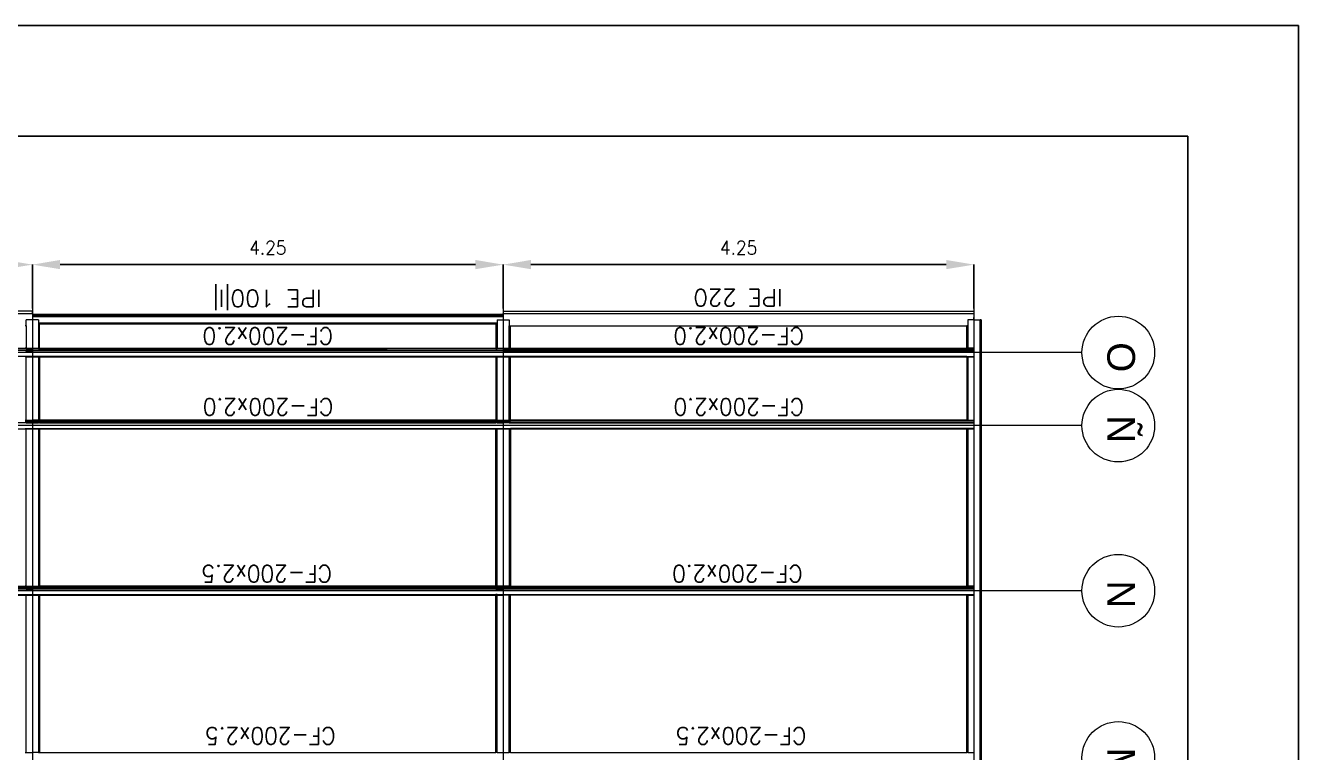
# Model space of a CAD drawing. Header units: inches. Extents: x 72863 to 72995, y 49095 to 49225.
# Drawn here: x 72893.22 to 72904.71, y 49183.59 to 49190.15 of the extents above; entities that cross this region are included whole.
import ezdxf
from ezdxf.enums import TextEntityAlignment as Align

# ---------------------------------------------------------------- set-up
doc = ezdxf.new("R2010")
doc.units = ezdxf.units.IN
doc.layers.get('0').update_dxf_attribs({"lineweight": 15})
for name, color, linetype, lineweight in [('BARRAS_DE_ACERO', 7, 'Continuous', 9), ('Cotas', 200, 'Continuous', 9), ('ejes', 251, 'Continuous', 9), ('REFERENCIA_DE_LAS_BARRAS', 2, 'Continuous', 9)]:
    doc.layers.add(name, color=color, linetype=linetype, lineweight=lineweight)
doc.layers.add('VG', color=7, linetype='Continuous')
doc.styles.add('80-100', font='romans.shx', dxfattribs={"width": 0.9, "height": 0.125})
doc.styles.add('CYPETXT', font='romans__.ttf', dxfattribs={"height": 0.2})
doc.styles.get("Standard").update_dxf_attribs({"font": 'arial.ttf'})
doc.dimstyles.new('Copia(2) de 100_conlineas_ESCALADO', dxfattribs={"dimtxt": 0.125, "dimasz": 0.25, "dimexe": 0, "dimexo": 0.1, "dimgap": 0.09, "dimtad": 1, "dimzin": 4, "dimdsep": 46, "dimtxsty": '80-100', "dimcen": 0.1, "dimclrd": 256, "dimclre": 256, "dimclrt": 256, "dimadec": 0, "dimazin": 0, "dimtfac": 1, "dimtix": 1, "dimtmove": 2, "dimatfit": 3, "dimfxl": 1, "dimtvp": 1.058824, "dimtolj": 1, "dimtzin": 1, "dimarcsym": 0})

# ---------------------------------------------------------------- blocks, each defined once
blk = doc.blocks.new('PLANTILLA')
at = {"layer": 'VG'}
for p, q in [((72904.71, 49224.711), (72862.71, 49224.711)), ((72904.71, 49195.011), (72904.71, 49224.711)), ((72864.71, 49223.711), (72903.71, 49223.711)), ((72903.71, 49223.711), (72903.71, 49196.011))]:
    blk.add_line(p, q, dxfattribs=at)
blk.add_lwpolyline([(72903.71, 49199.561), (72903.71, 49223.711), (72864.71, 49223.711), (72864.71, 49196.011), (72885.71, 49196.011), (72885.71, 49199.611)], dxfattribs=at)
blk = doc.blocks.new('*D181')
at = {"layer": 'Cotas', "lineweight": -2, "transparency": 16777216}
for p, q in [((72889.03, 49187.597), (72889.03, 49187.994)), ((72889.28, 49187.994), (72893.03, 49187.994)), ((72893.28, 49187.597), (72893.28, 49187.994))]:
    blk.add_line(p, q, dxfattribs=at)
at = {"layer": 'Cotas', "transparency": 16777216}
for points in [[(72889.28, 49188.036), (72889.28, 49187.953), (72889.03, 49187.994)], [(72893.03, 49188.036), (72893.03, 49187.953), (72893.28, 49187.994)]]:
    blk.add_solid(points, dxfattribs=at)
at = {"layer": 'Defpoints', "color": 0, "transparency": 16777216}
for p in [(72893.28, 49187.994), (72889.03, 49187.497), (72893.28, 49187.497)]:
    blk.add_point(p, dxfattribs=at)
at = {"layer": 'Cotas', "transparency": 16777216, "insert": (72891.155, 49188.147), "char_height": 0.125, "attachment_point": 5, "style": '80-100'}
blk.add_mtext('\\A1;4.25', dxfattribs=at)
blk = doc.blocks.new('*D182')
at = {"layer": 'Cotas', "lineweight": -2, "transparency": 16777216}
for p, q in [((72893.28, 49187.597), (72893.28, 49187.994)), ((72893.53, 49187.994), (72897.28, 49187.994)), ((72897.53, 49187.597), (72897.53, 49187.994))]:
    blk.add_line(p, q, dxfattribs=at)
at = {"layer": 'Cotas', "transparency": 16777216}
for points in [[(72893.53, 49188.036), (72893.53, 49187.953), (72893.28, 49187.994)], [(72897.28, 49188.036), (72897.28, 49187.953), (72897.53, 49187.994)]]:
    blk.add_solid(points, dxfattribs=at)
at = {"layer": 'Defpoints', "color": 0, "transparency": 16777216}
for p in [(72897.53, 49187.994), (72893.28, 49187.497), (72897.53, 49187.497)]:
    blk.add_point(p, dxfattribs=at)
at = {"layer": 'Cotas', "transparency": 16777216, "insert": (72895.405, 49188.147), "char_height": 0.125, "attachment_point": 5, "style": '80-100'}
blk.add_mtext('\\A1;4.25', dxfattribs=at)
blk = doc.blocks.new('*D183')
at = {"layer": 'Cotas', "lineweight": -2, "transparency": 16777216}
for p, q in [((72897.53, 49187.597), (72897.53, 49187.994)), ((72897.78, 49187.994), (72901.53, 49187.994)), ((72901.78, 49187.597), (72901.78, 49187.994))]:
    blk.add_line(p, q, dxfattribs=at)
at = {"layer": 'Cotas', "transparency": 16777216}
for points in [[(72897.78, 49188.036), (72897.78, 49187.953), (72897.53, 49187.994)], [(72901.53, 49188.036), (72901.53, 49187.953), (72901.78, 49187.994)]]:
    blk.add_solid(points, dxfattribs=at)
at = {"layer": 'Defpoints', "color": 0, "transparency": 16777216}
for p in [(72901.78, 49187.994), (72897.53, 49187.497), (72901.78, 49187.497)]:
    blk.add_point(p, dxfattribs=at)
at = {"layer": 'Cotas', "transparency": 16777216, "insert": (72899.655, 49188.147), "char_height": 0.125, "attachment_point": 5, "style": '80-100'}
blk.add_mtext('\\A1;4.25', dxfattribs=at)

msp = doc.modelspace()

# ---------------------------------------------------------------- linework, layer by layer
at = {"layer": 'BARRAS_DE_ACERO'}
for p, q in [((72893.2798, 49187.5738), (72880.5298, 49187.5738)), ((72893.3348, 49187.497), (72893.2248, 49187.497)), ((72893.2248, 49187.4423), (72893.2248, 49187.497)), ((72893.2798, 49187.5729), (72893.2798, 49187.5738)), ((72893.2798, 49187.5517), (72893.2798, 49187.5438)), ((72893.2798, 49187.5438), (72893.2798, 49187.5349)), ((72897.5298, 49187.5438), (72893.2798, 49187.5438)), ((72893.2798, 49187.5349), (72893.2798, 49187.5249)), ((72893.2798, 49187.5249), (72893.2798, 49187.5243)), ((72897.5298, 49187.5249), (72893.2798, 49187.5249)), ((72893.2798, 49187.5243), (72897.5298, 49187.5243)), ((72893.3348, 49187.497), (72893.3348, 49187.4696)), ((72893.3348, 49187.4696), (72897.4748, 49187.4696)), ((72893.3448, 49187.4602), (72897.4648, 49187.4602)), ((72897.4648, 49187.4626), (72897.4748, 49187.4626)), ((72897.4648, 49187.4602), (72897.4648, 49187.4626)), ((72897.4748, 49187.497), (72897.5848, 49187.497)), ((72897.4748, 49187.4626), (72897.4748, 49187.2397)), ((72897.5298, 49187.5738), (72897.5298, 49187.5729)), ((72897.5298, 49187.5738), (72901.7798, 49187.5738)), ((72897.5298, 49187.5729), (72901.7798, 49187.5729)), ((72897.5298, 49187.5526), (72897.5298, 49187.5517)), ((72897.5298, 49187.5517), (72901.7798, 49187.5517)), ((72897.5298, 49187.5438), (72897.5298, 49187.5517)), ((72897.5298, 49187.5349), (72897.5298, 49187.5438)), ((72897.5298, 49187.5243), (72897.5298, 49187.5249)), ((72897.5848, 49187.497), (72897.5848, 49187.4423)), ((72901.7798, 49187.5517), (72901.7798, 49187.5152)), ((72901.7798, 49187.497), (72901.7798, 49187.5152)), ((72901.7798, 49187.497), (72901.8348, 49187.497)), ((72901.8348, 49177.5466), (72901.8348, 49187.497)), ((72901.8448, 49187.497), (72901.8348, 49187.497)), ((72901.8448, 49187.497), (72901.8448, 49177.5466)), ((72893.2248, 49187.4423), (72893.2148, 49187.4423)), ((72893.2248, 49187.4423), (72893.2248, 49187.2397)), ((72897.5848, 49187.4423), (72897.5948, 49187.4423)), ((72897.5948, 49187.4423), (72901.7148, 49187.4423)), ((72901.7248, 49187.4423), (72901.7148, 49187.4423)), ((72901.7248, 49187.4423), (72901.7248, 49187.2397)), ((72884.7831, 49187.2362), (72893.2768, 49187.2362)), ((72888.9623, 49187.2355), (72893.2768, 49187.2355)), ((72893.2248, 49187.2397), (72893.2148, 49187.2397)), ((72893.2248, 49187.2397), (72893.3348, 49187.2397)), ((72893.2768, 49187.2362), (72893.3446, 49187.2362)), ((72893.2827, 49187.2355), (72893.2768, 49187.2355)), ((72893.3448, 49187.2355), (72893.2827, 49187.2355)), ((72893.3348, 49187.2382), (72893.3448, 49187.2382)), ((72893.3446, 49187.2362), (72893.3448, 49187.2362)), ((72893.3448, 49187.2397), (72897.4648, 49187.2397)), ((72897.4648, 49187.2382), (72893.3448, 49187.2382)), ((72897.4648, 49187.2362), (72893.3448, 49187.2362)), ((72893.3448, 49187.2355), (72897.4648, 49187.2355)), ((72897.4748, 49187.2382), (72897.4648, 49187.2382)), ((72897.4648, 49187.2362), (72897.4748, 49187.2362)), ((72897.4748, 49187.2355), (72897.4648, 49187.2355)), ((72897.4748, 49187.2397), (72897.5327, 49187.2397)), ((72897.532, 49187.2382), (72897.4748, 49187.2382)), ((72897.5268, 49187.2362), (72897.4748, 49187.2362)), ((72897.5327, 49187.2355), (72897.4748, 49187.2355)), ((72897.5311, 49187.2362), (72897.5268, 49187.2362)), ((72897.5311, 49187.2362), (72897.5327, 49187.2362)), ((72897.532, 49187.2382), (72897.5327, 49187.2382)), ((72897.5327, 49187.2362), (72897.5773, 49187.2362)), ((72897.5327, 49187.2362), (72897.5327, 49187.2362)), ((72901.7798, 49187.2355), (72897.5327, 49187.2355)), ((72901.7798, 49187.2382), (72897.5556, 49187.2382)), ((72897.5773, 49187.2362), (72901.7798, 49187.2362)), ((72901.7248, 49187.2397), (72901.7148, 49187.2397)), ((72901.7798, 49187.2397), (72901.7248, 49187.2397)), ((72901.7798, 49187.2382), (72901.7798, 49187.2397)), ((72901.7798, 49187.2382), (72901.7798, 49187.2362)), ((72901.7798, 49187.2362), (72901.7798, 49187.2355)), ((72901.7798, 49187.2355), (72901.7798, 49187.2221)), ((72893.2148, 49187.2221), (72893.2248, 49187.2221)), ((72893.2148, 49187.2205), (72893.2248, 49187.2205)), ((72893.2248, 49187.22), (72893.2148, 49187.22)), ((72893.2248, 49187.2189), (72893.2148, 49187.2189)), ((72893.2248, 49187.2156), (72893.2148, 49187.2156)), ((72893.2248, 49187.1632), (72893.2148, 49187.1632)), ((72897.5016, 49187.1618), (72893.2148, 49187.1618)), ((72893.2248, 49187.161), (72893.2148, 49187.161)), ((72893.28, 49187.2221), (72893.2248, 49187.2221)), ((72893.2248, 49187.2205), (72893.3348, 49187.2205)), ((72893.2248, 49187.22), (72897.4648, 49187.22)), ((72897.5247, 49187.2189), (72893.2248, 49187.2189)), ((72893.2248, 49187.2173), (72893.2798, 49187.2173)), ((72893.2248, 49187.2156), (72893.2798, 49187.2156)), ((72893.2248, 49187.1649), (72897.5268, 49187.1649)), ((72897.5128, 49187.1632), (72893.2248, 49187.1632)), ((72893.2248, 49187.161), (72893.3348, 49187.161)), ((72893.3348, 49187.1608), (72893.2248, 49187.1608)), ((72897.5515, 49187.2173), (72893.2798, 49187.2173)), ((72893.2798, 49187.2156), (72893.2827, 49187.2156)), ((72893.28, 49187.2221), (72893.2827, 49187.2221)), ((72893.2827, 49187.2221), (72897.4648, 49187.2221)), ((72897.5298, 49187.2156), (72893.2827, 49187.2156)), ((72896.4827, 49187.2205), (72893.3348, 49187.2205)), ((72893.3348, 49187.161), (72893.3431, 49187.161)), ((72893.3348, 49187.1608), (72893.3448, 49187.1608)), ((72893.3448, 49187.161), (72893.3431, 49187.161)), ((72893.3448, 49187.161), (72897.5179, 49187.161)), ((72893.3448, 49187.1608), (72897.4648, 49187.1608)), ((72893.3448, 49187.1608), (72893.3448, 49186.5893)), ((72896.4827, 49187.2205), (72897.4748, 49187.2205)), ((72897.4748, 49187.2221), (72897.4648, 49187.2221)), ((72897.4748, 49187.22), (72897.4648, 49187.22)), ((72901.7798, 49187.2221), (72897.4748, 49187.2221)), ((72897.4748, 49187.2205), (72900.7327, 49187.2205)), ((72897.4748, 49187.22), (72897.5298, 49187.22)), ((72897.4748, 49187.1608), (72897.5268, 49187.1608)), ((72897.5046, 49187.1618), (72897.5016, 49187.1618)), ((72897.5046, 49187.1618), (72897.5198, 49187.1618)), ((72897.5228, 49187.1632), (72897.5128, 49187.1632)), ((72897.5179, 49187.161), (72897.5228, 49187.161)), ((72897.5198, 49187.1618), (72897.5228, 49187.1618)), ((72897.5268, 49187.1632), (72897.5228, 49187.1632)), ((72897.5268, 49187.1618), (72897.5228, 49187.1618)), ((72897.5268, 49187.161), (72897.5228, 49187.161)), ((72901.7148, 49187.2189), (72897.5247, 49187.2189)), ((72901.7148, 49187.1649), (72897.5268, 49187.1649)), ((72901.7148, 49187.1632), (72897.5268, 49187.1632)), ((72897.558, 49187.1618), (72897.5268, 49187.1618)), ((72897.5268, 49187.161), (72897.5417, 49187.161)), ((72897.5848, 49187.1608), (72897.5268, 49187.1608)), ((72897.5323, 49187.22), (72897.5298, 49187.22)), ((72897.5298, 49187.2156), (72901.7148, 49187.2156)), ((72901.7148, 49187.22), (72897.5323, 49187.22)), ((72897.5417, 49187.161), (72897.5848, 49187.161)), ((72897.5515, 49187.2173), (72899.526, 49187.2173)), ((72897.5848, 49187.161), (72901.7148, 49187.161)), ((72901.7148, 49187.2173), (72899.526, 49187.2173)), ((72900.7327, 49187.2205), (72901.7148, 49187.2205)), ((72901.7248, 49187.2205), (72901.7148, 49187.2205)), ((72901.7248, 49187.22), (72901.7148, 49187.22)), ((72901.7148, 49187.2189), (72901.7248, 49187.2189)), ((72901.7148, 49187.2173), (72901.7248, 49187.2173)), ((72901.7148, 49187.2156), (72901.7248, 49187.2156)), ((72901.7148, 49187.1649), (72901.7248, 49187.1649)), ((72901.7148, 49187.1632), (72901.7248, 49187.1632)), ((72901.7148, 49187.161), (72901.7248, 49187.161)), ((72901.7248, 49187.22), (72901.7798, 49187.22)), ((72901.7798, 49187.2189), (72901.7248, 49187.2189)), ((72901.7798, 49187.2173), (72901.7248, 49187.2173)), ((72901.7248, 49187.2156), (72901.7798, 49187.2156)), ((72901.7248, 49187.1649), (72901.7798, 49187.1649)), ((72901.7248, 49187.1632), (72901.7798, 49187.1632)), ((72901.7248, 49187.1618), (72901.7798, 49187.1618)), ((72901.7248, 49187.161), (72901.7798, 49187.161)), ((72901.7798, 49187.1608), (72901.7248, 49187.1608)), ((72901.7798, 49187.2205), (72901.7798, 49187.22)), ((72901.7798, 49187.22), (72901.7798, 49187.2189)), ((72901.7798, 49187.2156), (72901.7798, 49187.1649)), ((72901.7798, 49187.1649), (72901.7798, 49187.1632)), ((72901.7798, 49187.1632), (72901.7798, 49187.1618)), ((72901.7798, 49187.1618), (72901.7798, 49187.161)), ((72901.7798, 49187.161), (72901.7798, 49187.1608)), ((72893.2248, 49186.5652), (72889.0973, 49186.5652)), ((72893.2148, 49186.5893), (72893.2248, 49186.5893)), ((72893.2148, 49186.5878), (72893.2195, 49186.5878)), ((72893.2248, 49186.5858), (72893.2148, 49186.5858)), ((72893.2248, 49186.5851), (72893.2148, 49186.5851)), ((72893.2248, 49186.5717), (72893.2148, 49186.5717)), ((72893.2248, 49186.5702), (72893.2148, 49186.5702)), ((72893.2148, 49186.5696), (72893.2248, 49186.5696)), ((72893.2248, 49186.5685), (72893.2148, 49186.5685)), ((72893.2195, 49186.5878), (72893.2248, 49186.5878)), ((72893.2248, 49186.5893), (72893.2768, 49186.5893)), ((72893.3348, 49186.5878), (72893.2248, 49186.5878)), ((72893.3348, 49186.5858), (72893.2248, 49186.5858)), ((72893.2248, 49186.5851), (72893.2768, 49186.5851)), ((72893.3348, 49186.5717), (72893.2248, 49186.5717)), ((72893.2768, 49186.5702), (72893.2248, 49186.5702)), ((72893.2248, 49186.5696), (72893.2768, 49186.5696)), ((72893.3348, 49186.5685), (72893.2248, 49186.5685)), ((72893.2248, 49186.5652), (72893.3348, 49186.5652)), ((72893.3348, 49186.5893), (72893.2768, 49186.5893)), ((72893.3348, 49186.5851), (72893.2768, 49186.5851)), ((72893.2768, 49186.5702), (72893.3348, 49186.5702)), ((72893.3348, 49186.5696), (72893.2768, 49186.5696)), ((72893.3448, 49186.5878), (72893.3348, 49186.5878)), ((72893.3348, 49186.5858), (72893.3448, 49186.5858)), ((72893.3348, 49186.5717), (72893.3448, 49186.5717)), ((72893.3348, 49186.5702), (72893.3448, 49186.5702)), ((72893.3448, 49186.5696), (72893.3348, 49186.5696)), ((72893.3448, 49186.5685), (72893.3348, 49186.5685)), ((72893.3448, 49186.5652), (72893.3348, 49186.5652)), ((72897.4648, 49186.5893), (72893.3448, 49186.5893)), ((72893.3448, 49186.5878), (72897.4648, 49186.5878)), ((72897.4648, 49186.5858), (72893.3448, 49186.5858)), ((72897.4648, 49186.5717), (72893.3448, 49186.5717)), ((72893.3448, 49186.5702), (72897.4648, 49186.5702)), ((72893.3448, 49186.5696), (72897.4648, 49186.5696)), ((72897.4648, 49186.5685), (72893.3448, 49186.5685)), ((72893.3448, 49186.567), (72897.4648, 49186.567)), ((72893.3448, 49186.5652), (72897.4648, 49186.5652)), ((72897.4748, 49186.5893), (72897.4648, 49186.5893)), ((72897.4648, 49186.5878), (72897.4748, 49186.5878)), ((72897.4648, 49186.5858), (72897.4748, 49186.5858)), ((72897.4648, 49186.5717), (72897.4748, 49186.5717)), ((72897.4648, 49186.5702), (72897.4748, 49186.5702)), ((72897.4648, 49186.5696), (72897.4748, 49186.5696)), ((72897.4648, 49186.5685), (72897.4748, 49186.5685)), ((72897.4748, 49186.567), (72897.4648, 49186.567)), ((72897.4748, 49186.5652), (72897.4648, 49186.5652)), ((72897.4748, 49186.5893), (72897.5327, 49186.5893)), ((72897.4748, 49186.5878), (72897.5072, 49186.5878)), ((72897.4748, 49186.5858), (72897.5268, 49186.5858)), ((72897.4748, 49186.5851), (72897.5268, 49186.5851)), ((72897.5268, 49186.5717), (72897.4748, 49186.5717)), ((72897.5268, 49186.5696), (72897.4748, 49186.5696)), ((72897.5268, 49186.567), (72897.4748, 49186.567)), ((72897.4748, 49186.5652), (72897.5268, 49186.5652)), ((72897.5268, 49186.5878), (72897.5072, 49186.5878)), ((72897.5268, 49186.5878), (72897.5848, 49186.5878)), ((72897.5848, 49186.5858), (72897.5268, 49186.5858)), ((72897.5848, 49186.5851), (72897.5268, 49186.5851)), ((72897.5848, 49186.5717), (72897.5268, 49186.5717)), ((72897.5848, 49186.5696), (72897.5268, 49186.5696)), ((72897.5848, 49186.567), (72897.5268, 49186.567)), ((72897.5848, 49186.5652), (72897.5268, 49186.5652)), ((72897.5948, 49186.5893), (72897.5848, 49186.5893)), ((72897.5948, 49186.5878), (72897.5848, 49186.5878)), ((72897.5848, 49186.5858), (72897.5948, 49186.5858)), ((72897.5848, 49186.5851), (72897.5948, 49186.5851)), ((72897.5848, 49186.5717), (72897.5948, 49186.5717)), ((72897.5848, 49186.5702), (72897.5948, 49186.5702)), ((72897.5848, 49186.5696), (72897.5948, 49186.5696)), ((72897.5848, 49186.5685), (72897.5948, 49186.5685)), ((72897.5848, 49186.567), (72897.5948, 49186.567)), ((72897.5948, 49186.5652), (72897.5848, 49186.5652)), ((72901.7148, 49186.5893), (72897.5948, 49186.5893)), ((72897.5948, 49186.5878), (72901.7768, 49186.5878)), ((72897.5948, 49186.5858), (72901.7768, 49186.5858)), ((72901.7768, 49186.5851), (72897.5948, 49186.5851)), ((72897.5948, 49186.5717), (72901.7768, 49186.5717)), ((72897.5948, 49186.5702), (72901.7768, 49186.5702)), ((72897.5948, 49186.5696), (72901.7768, 49186.5696)), ((72897.5948, 49186.5685), (72901.7768, 49186.5685)), ((72897.5948, 49186.567), (72901.7768, 49186.567)), ((72897.5948, 49186.5652), (72901.7768, 49186.5652)), ((72901.7798, 49186.5893), (72901.7768, 49186.5893)), ((72901.7798, 49186.5878), (72901.7768, 49186.5878)), ((72901.7798, 49186.5858), (72901.7768, 49186.5858)), ((72901.7798, 49186.5851), (72901.7768, 49186.5851)), ((72901.7798, 49186.5717), (72901.7768, 49186.5717)), ((72901.7798, 49186.5702), (72901.7768, 49186.5702)), ((72901.7798, 49186.5696), (72901.7768, 49186.5696)), ((72901.7768, 49186.5685), (72901.7782, 49186.5685)), ((72901.7768, 49186.5652), (72901.7798, 49186.5652)), ((72901.7782, 49186.5685), (72901.7798, 49186.5685)), ((72901.7789, 49186.567), (72901.7798, 49186.567)), ((72901.7798, 49186.5893), (72901.7798, 49186.5878)), ((72901.7798, 49186.5878), (72901.7798, 49186.5858)), ((72901.7798, 49186.5858), (72901.7798, 49186.5851)), ((72901.7798, 49186.5851), (72901.7798, 49186.5717)), ((72901.7798, 49186.5717), (72901.7798, 49186.5702)), ((72901.7798, 49186.5702), (72901.7798, 49186.5696)), ((72901.7798, 49186.5685), (72901.7798, 49186.5696)), ((72901.7798, 49186.5685), (72901.7798, 49186.567)), ((72901.7798, 49186.567), (72901.7798, 49186.5652)), ((72901.7798, 49186.5652), (72901.7798, 49186.5145)), ((72889.0265, 49186.5106), (72893.2248, 49186.5106)), ((72893.2148, 49186.5145), (72897.5948, 49186.5145)), ((72897.591, 49186.5114), (72893.2148, 49186.5114)), ((72893.2248, 49186.5105), (72893.3348, 49186.5105)), ((72897.4648, 49186.5106), (72893.3348, 49186.5106)), ((72893.3348, 49186.5105), (72893.3448, 49186.5105)), ((72893.3448, 49186.5105), (72893.3448, 49185.0893)), ((72897.4648, 49186.5105), (72893.3448, 49186.5105)), ((72897.5848, 49186.5106), (72897.4648, 49186.5106)), ((72897.4648, 49186.5105), (72897.4748, 49186.5105)), ((72897.4648, 49185.0893), (72897.4648, 49186.5105)), ((72897.5848, 49186.5105), (72897.4748, 49186.5105)), ((72897.4748, 49185.0893), (72897.4748, 49186.5105)), ((72897.5848, 49186.5106), (72901.7248, 49186.5106)), ((72897.5848, 49186.5105), (72897.5848, 49185.0893)), ((72901.7798, 49186.5128), (72897.591, 49186.5128)), ((72901.7148, 49186.5114), (72897.591, 49186.5114)), ((72901.7768, 49186.5145), (72897.5948, 49186.5145)), ((72901.7148, 49186.5105), (72897.5948, 49186.5105)), ((72901.7798, 49186.5114), (72901.7148, 49186.5114)), ((72901.7248, 49186.5105), (72901.7148, 49186.5105)), ((72901.7248, 49186.5106), (72901.7798, 49186.5106)), ((72901.7798, 49186.5145), (72901.7768, 49186.5145)), ((72901.7798, 49186.5145), (72901.7798, 49186.5128)), ((72901.7798, 49186.5128), (72901.7798, 49186.5114)), ((72901.7798, 49186.5114), (72901.7798, 49186.5106)), ((72901.7798, 49186.5106), (72901.7798, 49186.5105)), ((72893.2248, 49185.0684), (72884.7798, 49185.0684)), ((72893.2248, 49185.0647), (72889.0298, 49185.0647)), ((72889.0331, 49185.0846), (72893.2827, 49185.0846)), ((72889.0827, 49185.0853), (72893.2248, 49185.0853)), ((72893.2768, 49185.0717), (72889.0953, 49185.0717)), ((72889.096, 49185.0696), (72893.2768, 49185.0696)), ((72893.2827, 49185.0878), (72889.0973, 49185.0878)), ((72893.2248, 49185.0893), (72893.2148, 49185.0893)), ((72893.2248, 49185.0666), (72893.2148, 49185.0666)), ((72893.2248, 49185.0893), (72893.2827, 49185.0893)), ((72893.2827, 49185.0853), (72893.2248, 49185.0853)), ((72893.2768, 49185.0684), (72893.2248, 49185.0684)), ((72893.2248, 49185.0666), (72893.2768, 49185.0666)), ((72893.2248, 49185.0647), (72893.2768, 49185.0647)), ((72893.2768, 49185.0717), (72893.2817, 49185.0717)), ((72893.2768, 49185.0702), (72893.2798, 49185.0702)), ((72893.2798, 49185.0696), (72893.2768, 49185.0696)), ((72893.2798, 49185.0684), (72893.2768, 49185.0684)), ((72893.2798, 49185.0666), (72893.2768, 49185.0666)), ((72893.2798, 49185.0647), (72893.2768, 49185.0647)), ((72893.2827, 49185.0702), (72893.2798, 49185.0702)), ((72893.2827, 49185.0696), (72893.2798, 49185.0696)), ((72893.2827, 49185.0684), (72893.2798, 49185.0684)), ((72893.2827, 49185.0647), (72893.2798, 49185.0647)), ((72893.2817, 49185.0717), (72893.2827, 49185.0717)), ((72893.2827, 49185.0893), (72893.3348, 49185.0893)), ((72893.2827, 49185.0878), (72893.3024, 49185.0878)), ((72893.3348, 49185.0853), (72893.2827, 49185.0853)), ((72897.4648, 49185.0846), (72893.2827, 49185.0846)), ((72893.3448, 49185.0717), (72893.2827, 49185.0717)), ((72897.4464, 49185.0702), (72893.2827, 49185.0702)), ((72893.2827, 49185.0696), (72893.2992, 49185.0696)), ((72893.2827, 49185.0684), (72893.3337, 49185.0684)), ((72897.4648, 49185.0647), (72893.2827, 49185.0647)), ((72893.2992, 49185.0696), (72897.4648, 49185.0696)), ((72893.3348, 49185.0878), (72893.3024, 49185.0878)), ((72897.4648, 49185.0684), (72893.3337, 49185.0684)), ((72893.3348, 49185.0878), (72893.3448, 49185.0878)), ((72893.3348, 49185.0853), (72897.4648, 49185.0853)), ((72897.4648, 49185.0893), (72893.3448, 49185.0893)), ((72897.4648, 49185.0878), (72893.3448, 49185.0878)), ((72897.4648, 49185.0717), (72893.3448, 49185.0717)), ((72895.6078, 49185.0666), (72897.4648, 49185.0666)), ((72897.4648, 49185.0893), (72897.4748, 49185.0893)), ((72897.4648, 49185.0878), (72897.4748, 49185.0878)), ((72897.4748, 49185.0853), (72897.4648, 49185.0853)), ((72897.4748, 49185.0846), (72897.4648, 49185.0846)), ((72897.4748, 49185.0717), (72897.4648, 49185.0717)), ((72897.4748, 49185.0696), (72897.4648, 49185.0696)), ((72897.4748, 49185.0684), (72897.4648, 49185.0684)), ((72897.4748, 49185.0666), (72897.4648, 49185.0666)), ((72897.4648, 49185.0647), (72897.4748, 49185.0647)), ((72897.5273, 49185.0893), (72897.4748, 49185.0893)), ((72897.4748, 49185.0878), (72897.5268, 49185.0878)), ((72897.4748, 49185.0853), (72897.5298, 49185.0853)), ((72897.5298, 49185.0846), (72897.4748, 49185.0846)), ((72897.5298, 49185.0717), (72897.4748, 49185.0717)), ((72897.4748, 49185.0696), (72897.5298, 49185.0696)), ((72897.4748, 49185.0684), (72897.5298, 49185.0684)), ((72897.5298, 49185.0878), (72897.5268, 49185.0878)), ((72897.5298, 49185.0702), (72897.5297, 49185.0702)), ((72897.5298, 49185.0893), (72897.5327, 49185.0893)), ((72897.5298, 49185.0878), (72897.5298, 49185.0878)), ((72897.5298, 49185.0858), (72897.5298, 49185.0853)), ((72897.5298, 49185.0858), (72897.5327, 49185.0858)), ((72897.5298, 49185.0851), (72897.5298, 49185.0853)), ((72897.5327, 49185.0851), (72897.5298, 49185.0851)), ((72897.5298, 49185.0846), (72897.5298, 49185.0851)), ((72897.5298, 49185.0717), (72897.5327, 49185.0717)), ((72897.5327, 49185.0702), (72897.5298, 49185.0702)), ((72897.5298, 49185.0696), (72897.5298, 49185.0702)), ((72897.5298, 49185.0696), (72897.5298, 49185.0685)), ((72897.5298, 49185.0696), (72897.5298, 49185.0696)), ((72897.5327, 49185.0696), (72897.5298, 49185.0696)), ((72897.5298, 49185.0685), (72897.5848, 49185.0685)), ((72897.5298, 49185.0685), (72897.5298, 49185.0684)), ((72897.5298, 49185.0684), (72897.5298, 49185.067)), ((72897.5298, 49185.0652), (72897.5298, 49185.0666)), ((72897.5327, 49185.0652), (72897.5298, 49185.0652)), ((72897.5848, 49185.0893), (72897.5327, 49185.0893)), ((72897.5848, 49185.0878), (72897.5327, 49185.0878)), ((72897.5327, 49185.0858), (72897.5396, 49185.0858)), ((72897.5327, 49185.0851), (72901.7768, 49185.0851)), ((72897.5848, 49185.0717), (72897.5327, 49185.0717)), ((72900.7173, 49185.0702), (72897.5327, 49185.0702)), ((72901.7768, 49185.0696), (72897.5327, 49185.0696)), ((72901.7768, 49185.0652), (72897.5327, 49185.0652)), ((72897.5396, 49185.0858), (72897.5848, 49185.0858)), ((72897.5948, 49185.0893), (72897.5848, 49185.0893)), ((72897.5848, 49185.0878), (72897.5948, 49185.0878)), ((72901.7768, 49185.0858), (72897.5848, 49185.0858)), ((72897.5848, 49185.0717), (72897.5948, 49185.0717)), ((72901.7768, 49185.0685), (72897.5848, 49185.0685)), ((72897.5948, 49185.0878), (72901.7768, 49185.0878)), ((72901.7768, 49185.0717), (72897.5948, 49185.0717)), ((72901.7768, 49185.0702), (72900.7173, 49185.0702)), ((72901.7148, 49185.0893), (72901.7248, 49185.0893)), ((72901.7798, 49185.0893), (72901.7248, 49185.0893)), ((72901.7768, 49185.0878), (72901.7798, 49185.0878)), ((72901.7798, 49185.0717), (72901.7768, 49185.0717)), ((72901.7798, 49185.0702), (72901.7768, 49185.0702)), ((72901.7798, 49185.0696), (72901.7768, 49185.0696)), ((72901.7798, 49185.0685), (72901.7768, 49185.0685)), ((72901.7798, 49185.067), (72901.7768, 49185.067)), ((72901.7798, 49185.0652), (72901.7768, 49185.0652)), ((72901.7798, 49185.0851), (72901.7798, 49185.0717)), ((72901.7798, 49185.0717), (72901.7798, 49185.0702)), ((72901.7798, 49185.0702), (72901.7798, 49185.0696)), ((72901.7798, 49185.0696), (72901.7798, 49185.0685)), ((72901.7798, 49185.0685), (72901.7798, 49185.067)), ((72901.7798, 49185.067), (72901.7798, 49185.0652)), ((72901.7798, 49185.0652), (72901.7798, 49185.0145)), ((72889.0331, 49185.015), (72893.2768, 49185.015)), ((72889.0343, 49185.0107), (72893.2768, 49185.0107)), ((72893.2768, 49185.0116), (72889.0354, 49185.0116)), ((72889.0706, 49185.0131), (72893.2768, 49185.0131)), ((72893.2248, 49185.0105), (72893.2768, 49185.0105)), ((72893.2827, 49185.015), (72893.2768, 49185.015)), ((72897.4648, 49185.0131), (72893.2768, 49185.0131)), ((72897.4648, 49185.0116), (72893.2768, 49185.0116)), ((72893.2768, 49185.0107), (72893.2917, 49185.0107)), ((72893.3348, 49185.0105), (72893.2768, 49185.0105)), ((72893.2827, 49185.015), (72897.4648, 49185.015)), ((72893.2917, 49185.0107), (72897.4648, 49185.0107)), ((72893.3448, 49185.0105), (72893.3348, 49185.0105)), ((72893.3448, 49185.0105), (72893.3448, 49183.5893)), ((72897.4648, 49185.0105), (72893.3448, 49185.0105)), ((72897.4748, 49185.015), (72897.4648, 49185.015)), ((72897.4748, 49185.0131), (72897.4648, 49185.0131)), ((72897.4748, 49185.0116), (72897.4648, 49185.0116)), ((72897.4748, 49185.015), (72897.5298, 49185.015)), ((72897.5298, 49185.0116), (72897.4748, 49185.0116)), ((72897.4748, 49185.0105), (72897.5298, 49185.0105)), ((72897.5298, 49185.015), (72897.5298, 49185.0145)), ((72897.5298, 49185.0145), (72897.5327, 49185.0145)), ((72897.5298, 49185.0128), (72897.5298, 49185.0131)), ((72897.5327, 49185.0128), (72897.5298, 49185.0128)), ((72897.5298, 49185.0116), (72897.5298, 49185.0128)), ((72897.5298, 49185.0114), (72897.5298, 49185.0116)), ((72897.5298, 49185.0106), (72897.5298, 49185.0107)), ((72897.5298, 49185.0106), (72897.5327, 49185.0106)), ((72897.5298, 49185.0105), (72897.5327, 49185.0105)), ((72897.5327, 49185.0145), (72901.7768, 49185.0145)), ((72897.5327, 49185.0128), (72897.5348, 49185.0128)), ((72897.5327, 49185.0114), (72897.5335, 49185.0114)), ((72901.7768, 49185.0106), (72897.5327, 49185.0106)), ((72897.5848, 49185.0105), (72897.5327, 49185.0105)), ((72901.7148, 49185.0114), (72897.5335, 49185.0114)), ((72897.5348, 49185.0128), (72901.7768, 49185.0128)), ((72897.5948, 49183.5893), (72897.5948, 49185.0105)), ((72901.7148, 49185.0105), (72897.5948, 49185.0105)), ((72901.7768, 49185.0114), (72901.7148, 49185.0114)), ((72901.7248, 49185.0105), (72901.7148, 49185.0105)), ((72901.7248, 49185.0105), (72901.7248, 49183.5893)), ((72901.7248, 49185.0105), (72901.7768, 49185.0105)), ((72901.7798, 49185.0145), (72901.7768, 49185.0145)), ((72901.7798, 49185.0128), (72901.7768, 49185.0128)), ((72901.7768, 49185.0114), (72901.7798, 49185.0114)), ((72901.7768, 49185.0106), (72901.7798, 49185.0106)), ((72901.7798, 49185.0145), (72901.7798, 49185.0128)), ((72901.7798, 49185.0114), (72901.7798, 49185.0128)), ((72901.7798, 49185.0106), (72901.7798, 49185.0114)), ((72893.2148, 49183.5893), (72893.2248, 49183.5893)), ((72893.2248, 49183.5893), (72893.2768, 49183.5893)), ((72893.3348, 49183.5893), (72893.2768, 49183.5893)), ((72897.4748, 49183.5893), (72897.4648, 49183.5893)), ((72897.5948, 49183.5893), (72897.5848, 49183.5893)), ((72901.7248, 49183.5893), (72901.7148, 49183.5893)), ((72901.7248, 49183.5893), (72901.7798, 49183.5893)), ((72901.7798, 49183.5893), (72901.7798, 49183.5878))]:
    msp.add_line(p, q, dxfattribs=at)
for points in [[(72880.5298, 49187.5531), (72880.5298, 49187.5526), (72893.2798, 49187.5526), (72893.2798, 49187.5729)], [(72893.2798, 49187.5729), (72880.5298, 49187.5729), (72880.5298, 49187.5539)], [(72880.5298, 49187.5517), (72893.2798, 49187.5517), (72893.2798, 49187.5526)], [(72897.5298, 49187.5249), (72897.5298, 49187.5349), (72893.2798, 49187.5349)], [(72893.3348, 49187.4696), (72893.3348, 49187.4626), (72893.3448, 49187.4626)], [(72893.3348, 49187.4626), (72893.3348, 49187.2397), (72893.3448, 49187.2397)], [(72893.3448, 49187.2397), (72893.3448, 49187.4602), (72893.3448, 49187.4626)], [(72897.4648, 49187.4602), (72897.4648, 49187.2397), (72897.4748, 49187.2397)], [(72897.4748, 49187.497), (72897.4748, 49187.4696), (72897.4748, 49187.4626)], [(72897.5298, 49187.5729), (72897.5298, 49187.5526), (72901.7798, 49187.5526)], [(72901.7798, 49187.497), (72901.7248, 49187.497), (72901.7248, 49187.4423)], [(72901.7798, 49187.5738), (72901.7798, 49187.5729), (72901.7798, 49187.5526), (72901.7798, 49187.5517)], [(72897.5327, 49187.2397), (72897.5848, 49187.2397), (72897.5848, 49187.4423)], [(72897.5848, 49187.2397), (72897.5948, 49187.2397), (72897.5948, 49187.4423)], [(72897.5948, 49187.2397), (72901.7148, 49187.2397), (72901.7148, 49187.4423)], [(72893.3348, 49187.2382), (72889.0973, 49187.2382), (72884.8473, 49187.2382)], [(72897.5327, 49187.2382), (72897.5327, 49187.2382), (72897.5556, 49187.2382)], [(72893.2248, 49187.1649), (72893.2148, 49187.1649), (72889.0973, 49187.1649), (72889.0331, 49187.1649), (72884.8473, 49187.1649)], [(72893.2248, 49187.2173), (72893.2148, 49187.2173), (72889.0973, 49187.2173)], [(72893.2248, 49186.5893), (72893.2248, 49187.1608), (72893.2148, 49187.1608)], [(72893.3348, 49187.1608), (72893.3348, 49186.5893), (72893.3448, 49186.5893)], [(72897.4748, 49186.5893), (72897.4748, 49187.1608), (72897.4648, 49187.1608), (72897.4648, 49186.5893)], [(72897.5327, 49186.5893), (72897.5848, 49186.5893), (72897.5848, 49187.1608)], [(72897.558, 49187.1618), (72901.7148, 49187.1618), (72901.7248, 49187.1618)], [(72897.5948, 49186.5893), (72897.5948, 49187.1608), (72897.5848, 49187.1608)], [(72897.5948, 49187.1608), (72901.7148, 49187.1608), (72901.7248, 49187.1608), (72901.7248, 49186.5893), (72901.7768, 49186.5893)], [(72901.7148, 49187.1608), (72901.7148, 49186.5893), (72901.7248, 49186.5893)], [(72901.7248, 49187.2205), (72901.7798, 49187.2205), (72901.7798, 49187.2221)], [(72901.7798, 49187.2189), (72901.7798, 49187.2173), (72901.7798, 49187.2156)], [(72893.3448, 49186.567), (72893.3348, 49186.567), (72893.2248, 49186.567), (72893.2148, 49186.567)], [(72893.3348, 49186.5851), (72893.3448, 49186.5851), (72897.4648, 49186.5851), (72897.4748, 49186.5851)], [(72897.5848, 49186.5702), (72897.5268, 49186.5702), (72897.4748, 49186.5702)], [(72897.5848, 49186.5685), (72897.5268, 49186.5685), (72897.4748, 49186.5685)], [(72901.7789, 49186.567), (72901.7783, 49186.567), (72901.7768, 49186.567)], [(72889.0265, 49186.5128), (72893.2248, 49186.5128), (72897.591, 49186.5128)], [(72893.2248, 49185.0893), (72893.2248, 49186.5105), (72893.2148, 49186.5105)], [(72893.2248, 49186.5106), (72893.2917, 49186.5106), (72893.3348, 49186.5106)], [(72893.3348, 49186.5105), (72893.3348, 49185.0893), (72893.3448, 49185.0893)], [(72897.5848, 49186.5105), (72897.5948, 49186.5105), (72897.5948, 49185.0893)], [(72897.5948, 49185.0893), (72901.7148, 49185.0893), (72901.7148, 49186.5105)], [(72901.7798, 49186.5105), (72901.7248, 49186.5105), (72901.7248, 49185.0893)], [(72893.2768, 49185.0702), (72892.1095, 49185.0702), (72889.0973, 49185.0702)], [(72895.6078, 49185.0666), (72893.2827, 49185.0666), (72893.2798, 49185.0666)], [(72897.5297, 49185.0702), (72897.4748, 49185.0702), (72897.4648, 49185.0702), (72897.4464, 49185.0702)], [(72897.4748, 49185.0666), (72897.5298, 49185.0666), (72897.5298, 49185.067)], [(72897.4748, 49185.0647), (72897.5298, 49185.0647), (72897.5298, 49185.0652)], [(72897.5298, 49185.0893), (72897.5298, 49185.0893), (72897.5273, 49185.0893)], [(72897.5298, 49185.0893), (72897.5298, 49185.0878), (72897.5327, 49185.0878)], [(72897.5298, 49185.0717), (72897.5298, 49185.0717), (72897.5298, 49185.0846)], [(72897.5298, 49185.0702), (72897.5298, 49185.0702), (72897.5298, 49185.0717)], [(72901.7768, 49185.067), (72899.526, 49185.067), (72897.5298, 49185.067)], [(72901.7768, 49185.0858), (72901.7798, 49185.0858), (72901.7798, 49185.0878), (72901.7798, 49185.0893)], [(72901.7768, 49185.0851), (72901.7798, 49185.0851), (72901.7798, 49185.0858)], [(72893.2248, 49183.5893), (72893.2248, 49185.0105), (72893.2148, 49185.0105)], [(72893.3348, 49185.0105), (72893.3348, 49183.5893), (72893.3448, 49183.5893)], [(72893.3448, 49183.5893), (72897.4648, 49183.5893), (72897.4648, 49185.0105)], [(72897.5298, 49185.0107), (72897.4748, 49185.0107), (72897.4648, 49185.0107)], [(72897.4748, 49183.5893), (72897.4748, 49185.0105), (72897.4648, 49185.0105)], [(72897.4748, 49185.0131), (72897.5298, 49185.0131), (72897.5298, 49185.0145)], [(72897.5327, 49185.0114), (72897.5298, 49185.0114), (72897.5298, 49185.0107)], [(72897.5298, 49185.0105), (72897.5298, 49185.0105), (72897.5298, 49185.0106)], [(72897.5848, 49183.5893), (72897.5848, 49185.0105), (72897.5948, 49185.0105)], [(72897.5948, 49183.5893), (72901.7148, 49183.5893), (72901.7148, 49185.0105)], [(72901.7768, 49185.0105), (72901.7798, 49185.0105), (72901.7798, 49185.0106)], [(72897.4748, 49183.5893), (72897.5268, 49183.5893), (72897.5848, 49183.5893)]]:
    msp.add_lwpolyline(points, dxfattribs=at)
at = {"layer": 'Cotas'}
for centre in [(72903.0833, 49187.2002), (72903.0833, 49186.5402), (72903.0833, 49185.0498), (72903.0833, 49183.5399)]:
    msp.add_circle(centre, 0.3279, dxfattribs=at)
at = {"layer": 'ejes'}
for p, q in [((72893.2798, 49187.8777), (72893.2798, 49166.7567)), ((72897.5298, 49187.8777), (72897.5298, 49166.7567)), ((72901.7798, 49187.8777), (72901.7798, 49166.7567)), ((72902.7554, 49187.2002), (72865.1919, 49187.2002)), ((72902.7554, 49186.5402), (72865.1919, 49186.5402)), ((72902.7554, 49185.0498), (72865.1919, 49185.0498))]:
    msp.add_line(p, q, dxfattribs=at)

# ---------------------------------------------------------------- block references
msp.add_blockref('PLANTILLA', (0, -34.5575))

# ---------------------------------------------------------------- texts
at = {"layer": 'Cotas', "char_height": 0.25, "attachment_point": 1, "rotation": 270}
for s, insert in [('O', (72903.2338, 49187.2936)), ('Ñ', (72903.2338, 49186.6336)), ('N', (72903.2338, 49185.1433)), ('M', (72903.2338, 49183.6333))]:
    msp.add_mtext_dynamic_manual_height_columns(s, width=0.276556, gutter_width=12.5, heights=[0], dxfattribs=dict(at, insert=insert))
at = {"layer": 'REFERENCIA_DE_LAS_BARRAS', "style": 'CYPETXT'}
for s, width, p, p2 in [('IPE 100|I|', 0.866214, (72895.8932, 49187.7651), (72894.9077, 49187.7651)), ('IPE 220', 0.843848, (72900.0532, 49187.7711), (72899.2477, 49187.7711)), ('CF-200x2.0', 0.812558, (72895.9932, 49187.4261), (72894.8164, 49187.4261)), ('CF-200x2.0', 0.812558, (72900.2432, 49187.4261), (72899.0664, 49187.4261)), ('CF-200x2.0', 0.812558, (72895.9953, 49186.7855), (72894.8186, 49186.7855)), ('CF-200x2.0', 0.812558, (72900.2453, 49186.7855), (72899.0686, 49186.7855)), ('CF-200x2.5', 0.812558, (72895.9826, 49185.2795), (72894.8059, 49185.2795)), ('CF-200x2.0', 0.812558, (72900.2326, 49185.2795), (72899.0559, 49185.2795)), ('CF-200x2.5', 0.812558, (72896.0157, 49183.8155), (72894.8389, 49183.8155)), ('CF-200x2.5', 0.812558, (72900.2657, 49183.8155), (72899.0889, 49183.8155))]:
    msp.add_text(s, height=0.15333, rotation=180, dxfattribs=dict(at, width=width)).set_placement(p, p2, align=Align.FIT)

# ---------------------------------------------------------------- dimensions: what is measured, and where the dimension line sits
at = {"layer": 'Cotas'}
for base, p1, p2, picture, middle in [((72893.2798, 49187.9944), (72889.0298, 49187.497), (72893.2798, 49187.497), '*D181', (72891.1548, 49188.1469)), ((72897.5298, 49187.9944), (72893.2798, 49187.497), (72897.5298, 49187.497), '*D182', (72895.4048, 49188.1469)), ((72901.7798, 49187.9944), (72897.5298, 49187.497), (72901.7798, 49187.497), '*D183', (72899.6548, 49188.1469))]:
    dim = msp.add_linear_dim(base=base, p1=p1, p2=p2, dimstyle='Copia(2) de 100_conlineas_ESCALADO', dxfattribs=at)
    dim.commit()
    dim.dimension.update_dxf_attribs({"geometry": picture, "text_midpoint": middle})

doc.saveas('drawing.dxf')
